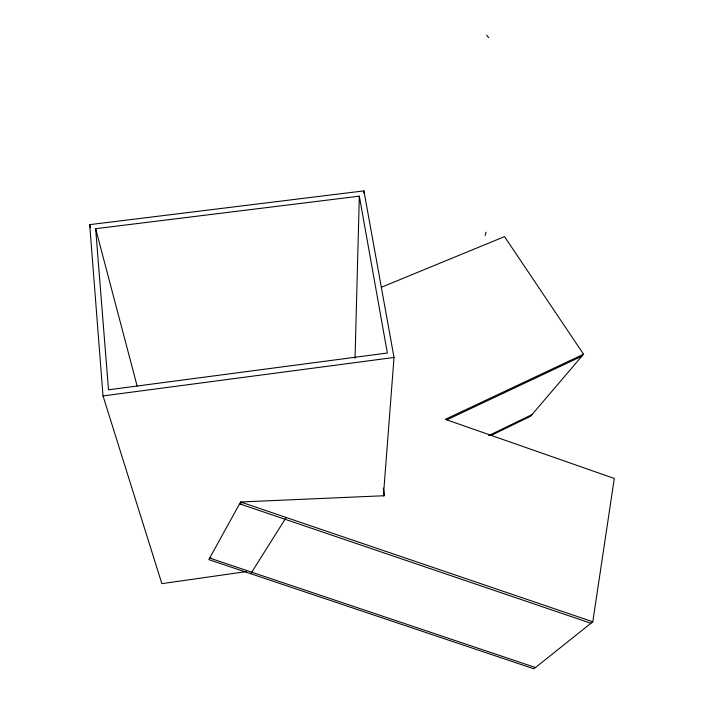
<?xml version="1.0" encoding="UTF-8"?>
<svg xmlns="http://www.w3.org/2000/svg" width="704" height="704" viewBox="0 0 704 704"><rect width="100%" height="100%" fill="white"/><g stroke="black" fill="none" stroke-linecap="round" stroke-linejoin="round"><path stroke-width="1.06" d="M355.036 358.301L359.33 196.17L95.647 228.703L108.495 389.805L387.358 353.021L359.33 196.17M363.845 193.072L363.915 190.881L89.707 224.646L103.013 395.93L161.858 583.651L246.567 571.578M383.398 495.986L394.02 357.465L363.915 190.881M383.346 488.136L384.63 495.713L240.627 501.978L208.806 559.627L533.896 668.8L592.794 621.773L614.293 478.465L445.315 419.338L583.554 354.235L504.53 236.614L381.454 287.223M485.206 235.453L485.989 232.197M250.782 573.725L286.176 517.466M583.554 354.235L530.552 416.293L490.996 435.486M488.752 435.565L531.995 414.594M446.855 419.848L581.882 356.198M103.013 395.93L394.02 357.465M211.834 558.36L209.669 558.061L535.498 667.524M241.745 504.126L239.615 503.818L590.92 623.269M240.627 501.978L592.794 621.773M486.675 35.2L488.664 37.69M89.707 224.646L90.561 227.832M95.647 228.703L137.157 386.109"/></g></svg>
